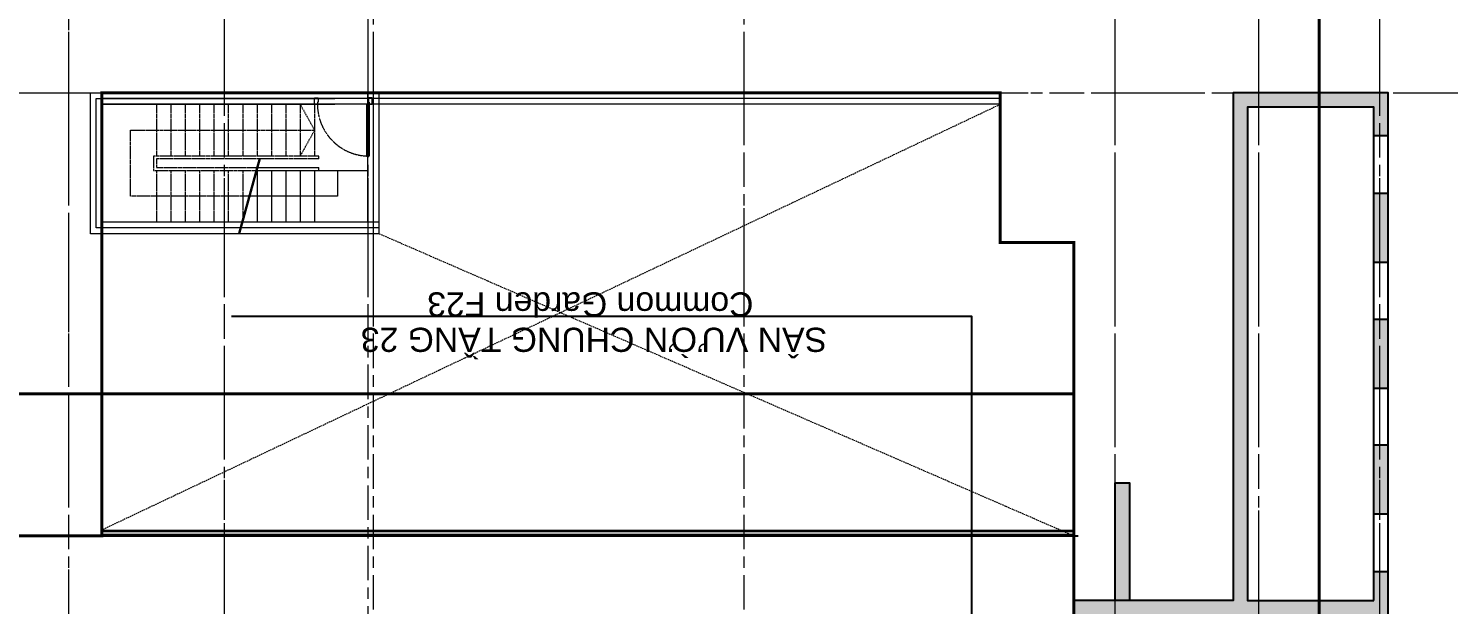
# Model space of a CAD drawing. Header units: millimetres. Extents: x -100356 to 314685, y 446 to 1273965.
# Drawn here: x 45288 to 69991, y 1116914 to 1126934 of the extents above; entities that cross this region are included whole.
import ezdxf
from ezdxf.xclip import XClip

# ---------------------------------------------------------------- set-up
doc = ezdxf.new("R2010")
doc.units = ezdxf.units.MM
doc.header["$XCLIPFRAME"] = 2
for name, pattern in [('20180221 BF$0$Core - tb$0$HIDDEN', [0.375, 0.25, -0.125]), ('A1 - dp$0$HIDDEN', [0.375, 0.25, -0.125]), ('CENTER', [2, 1.25, -0.25, 0.25, -0.25]), ('CENTER2', [28.575, 19.05, -3.175, 3.175, -3.175]), ('Core - tb$0$HIDDEN', [0.375, 0.25, -0.125]), ('Dash', [6, 3, -3]), ('HIDDEN', [0.375, 0.25, -0.125]), ('Kume - Grid Line', [10.5, 6, -1.25, 2, -1.25])]:
    doc.linetypes.add(name, pattern=pattern)
for name, color, linetype, lineweight in [('$0$FURNITURE', 8, 'Continuous', 5), ('$0$TUONG 2', 2, 'Continuous', 35), ('20180221 BF$0$TUONG 2', 2, 'Continuous', 25), ('A-_ANOT----_D', 7, 'Continuous', 5), ('A.Axis', 251, 'CENTER2', 13), ('A1 - dp$0$A.Thin', 8, 'Continuous', 13), ('Core - tb$0$CUA', 5, 'Continuous', 9), ('KÍNH', 150, 'Continuous', 9), ('LC.HA', 250, 'Continuous', 9), ('LGI', 250, 'CENTER', 9), ('TEXT', 6, 'Continuous', 20), ('TXT', 1, 'Continuous', 25)]:
    doc.layers.add(name, color=color, linetype=linetype, lineweight=lineweight)
doc.layers.add('STR', color=7, linetype='Continuous')
doc.styles.add('VnArial', font='Font - TrueType - Arial.ttf')

# ---------------------------------------------------------------- blocks, each defined once
blk = doc.blocks.new('*U546')
at = {"layer": '$0$FURNITURE'}
for p, q in [((0, 100), (16905, 100)), ((0, 75), (16905, 75)), ((0, 25), (16905, 25)), ((0, 0), (16905, 0))]:
    blk.add_line(p, q, dxfattribs=at)
blk = doc.blocks.new('grid tower')
at = {"layer": 'A.Axis', "linetype": 'Kume - Grid Line', "lineweight": 9, "ltscale": 100}
for p, q in [((5849.8, -18372.7), (5849.8, 38890.6)), ((7949.8, 38386.8), (7949.8, -18372.7)), ((10449.8, 38386.8), (10449.8, -18372.7)), ((16899.8, 38386.8), (16899.8, -18372.7)), ((23349.8, 38386.8), (23349.8, -18372.7)), ((28649.8, 38386.8), (28649.8, -18372.7)), ((23449.8, -18372.7), (23449.8, 9799.9)), ((25949.8, -18372.7), (25949.8, 9799.9)), ((48341.2, -0.1), (-14918.8, -0.1))]:
    blk.add_line(p, q, dxfattribs=at)
blk = doc.blocks.new('SECTION SYMBOL')
at = {"layer": 'TXT', "linetype": '20180221 BF$0$Core - tb$0$HIDDEN', "ltscale": 300, "const_width": 50, "elevation": 0}
for points in [[(-1200, -31835), (-1200, 11795)], [(19511, -10462), (-5470, -10462), (-5470, -5231), (-37733, -5231)]]:
    blk.add_lwpolyline(points, dxfattribs=at)
blk = doc.blocks.new('X-GRID')
at = {"layer": 'LGI', "ltscale": 1500}
for p, q in [((-36550, -7272.6), (-36550, 49990.7)), ((-34450, 49486.8), (-34450, -7272.6)), ((-31950, 49486.8), (-31950, -7272.6)), ((-25500, 49486.8), (-25500, -7272.6)), ((-19050, 49486.8), (-19050, -7272.6)), ((-13750, 49486.8), (-13750, -7272.6)), ((-18950, -7272.6), (-18950, 20900)), ((-16450, -7272.6), (-16450, 20900)), ((5008.8, 11100), (-57318.6, 11100))]:
    blk.add_line(p, q, dxfattribs=at)
blk = doc.blocks.new('f23 grid column')
at = {"layer": 'LC.HA'}
h = blk.add_hatch(color=256, dxfattribs=at)
h.dxf.hatch_style = 1
h.paths.add_polyline_path([(-5, -8892), (-5, -8392), (-255, -8392), (-255, -8892), (-2455, -8892), (-2455, -312), (-255, -312), (-255, -812), (-5, -812), (-5, -62), (-2705, -62), (-2705, -8892), (-5475, -8892), (-5475, -14783), (-5, -14783), (-5, -14533), (-5225, -14533), (-5225, -12033), (-5, -12033), (-5, -11783), (-5225, -11783), (-5225, -9142), (-5, -9142)])
h.paths.add_polyline_path([(-5, -1812), (-255, -1812), (-255, -3012), (-5, -3012)], flags=17)
h.paths.add_polyline_path([(-5, -4002), (-255, -4002), (-255, -5202), (-5, -5202)], flags=17)
h.paths.add_polyline_path([(-5, -6192), (-255, -6192), (-255, -7392), (-5, -7392)], flags=17)
h.paths.add_polyline_path([(-4505, -6842), (-4755, -6842), (-4755, -8892), (-4505, -8892)], flags=17)
at = {"layer": 'STR', "ltscale": 1000, "elevation": 0}
for points in [[(-5, -14783), (-5, -8892), (-5, -62), (-2705, -62), (-2705, -8892), (-5475, -8892), (-5475, -14783)], [(-255, -8892), (-255, -312), (-2455, -312), (-2455, -8892)]]:
    blk.add_lwpolyline(points, close=True, dxfattribs=at)
for points in [[(-5, -812), (-255, -812)], [(-5, -1812), (-255, -1812)], [(-5, -3012), (-255, -3012)], [(-5, -4002), (-255, -4002)], [(-5, -5202), (-255, -5202)], [(-5, -6192), (-255, -6192)], [(-4755, -8892), (-4755, -6842), (-4505, -6842), (-4505, -8892)], [(-5, -7392), (-255, -7392)], [(-5, -8392), (-255, -8392)]]:
    blk.add_lwpolyline(points, dxfattribs=at)
at = {"rotation": 180}
blk.add_blockref('X-GRID', (-36705, 11038, 0), dxfattribs=at)
blk = doc.blocks.new('*U548')
blk.add_line((-70, -100), (-70, -800))
for points in [[(-1000, 110), (-940, 110), (-940, 40), (-950, 40), (-950, 0), (-1000, 0)], [(-50, 0), (-50, -900), (-90, -900), (-90, 0)], [(0, 110), (-60, 110), (-60, 40), (-50, 40), (-50, 0), (0, 0)], [(-50, -100), (-90, -100), (-90, -800), (-50, -800)]]:
    blk.add_lwpolyline(points, close=True)
at = {"linetype": 'Core - tb$0$HIDDEN'}
blk.add_arc((-50, 0), 900, 180, 270, dxfattribs=at)

msp = doc.modelspace()

# ---------------------------------------------------------------- linework, layer by layer
at = {"color": 3, "linetype": 'Dash', "ltscale": 30, "const_width": 50, "elevation": 0}
msp.add_lwpolyline([(63470.9, 1111092.4), (63470.9, 1123210.4), (62190.9, 1123210.4), (62190.7, 1125813.5), (46565.7, 1125813.5), (46565.9, 1118110.6), (43615.9, 1118110.6)], dxfattribs=at)
at = {"layer": '20180221 BF$0$TUONG 2', "ltscale": 0.5, "elevation": 0}
msp.add_lwpolyline([(46565.9, 1118110.6), (63545.4, 1118110.6)], dxfattribs=at)
at = {"layer": 'A1 - dp$0$A.Thin', "linetype": 'A1 - dp$0$HIDDEN', "ltscale": 100, "elevation": 0}
for points in [[(62190.9, 1125610.4), (46565.9, 1118210.6)], [(51390.9, 1123363.5), (63470.9, 1118110.6)]]:
    msp.add_lwpolyline(points, dxfattribs=at)
at = {"layer": 'KÍNH', "ltscale": 0.5, "elevation": 0}
for points in [[(51390.9, 1123363.5), (46365.7, 1123363.5), (46365.7, 1125813.5), (50615.7, 1125813.5)], [(48967, 1123463.5), (46465.7, 1123463.5), (46465.7, 1125713.5), (50615.7, 1125713.5)], [(51190.9, 1123563.5), (51190.9, 1125813.6)], [(51290.9, 1123363.5), (51290.9, 1125813.6)], [(51390.9, 1123363.5), (51390.9, 1125813.6)], [(48994.8, 1123563.5), (46565.7, 1123563.5), (46565.7, 1125613.5), (50615.7, 1125613.5)], [(49301.9, 1124668.9), (48940.7, 1123368.9)], [(49321.2, 1124663.5), (48960, 1123363.5)], [(50665.7, 1124463.5), (50665.7, 1124013.6), (49093.6, 1124013.6)], [(49265.6, 1124463.5), (50340.2, 1124463.6), (50340.2, 1124513.6)], [(49265.6, 1124463.5), (49265.6, 1123563.6)], [(49279.5, 1124513.5), (50340.2, 1124513.6)], [(49515.6, 1124463.6), (49515.6, 1123563.7)], [(49765.6, 1124463.5), (49765.6, 1123563.6)], [(50015.6, 1124463.5), (50015.6, 1123563.6)], [(50265.6, 1124463.5), (50265.5, 1123563.6)], [(50340.2, 1124463.6), (51190.9, 1124463.6)], [(51390.9, 1123563.5), (48968.6, 1123563.5)], [(51390.9, 1123463.5), (48940.8, 1123463.5)]]:
    msp.add_lwpolyline(points, dxfattribs=at)
at = {"layer": 'KÍNH', "elevation": 0}
for points in [[(62190.7, 1125813.5), (46565.7, 1125813.5)], [(62190.7, 1125713.5), (46565.7, 1125713.5)], [(62190.7, 1125613.5), (46565.7, 1125613.5)]]:
    msp.add_lwpolyline(points, dxfattribs=at)
at = {"layer": 'KÍNH', "linetype": 'HIDDEN', "ltscale": 50, "elevation": 0}
for points in [[(47515.8, 1125613.5), (47515.7, 1124713.5)], [(47765.8, 1125613.5), (47765.7, 1124713.5)], [(48015.8, 1125613.5), (48015.7, 1124713.5)], [(48265.8, 1125613.5), (48265.7, 1124713.5)], [(48515.8, 1125613.5), (48515.7, 1124713.5)], [(48765.7, 1125613.5), (48765.7, 1124713.5)], [(49015.7, 1125613.5), (49015.7, 1124713.5)], [(49265.7, 1125613.5), (49265.7, 1124713.5)], [(49515.7, 1125613.6), (49515.7, 1124713.6)], [(49765.7, 1125613.5), (49765.7, 1124713.5)], [(50015.7, 1125613.5), (50015.7, 1124713.5)], [(50015.7, 1125613.5), (50265.7, 1125163.5), (50015.7, 1124713.5)], [(50265.7, 1125613.5), (50265.7, 1124713.5)], [(49119.8, 1124013.6), (47515.6, 1124013.6), (47065.6, 1124013.6), (47065.6, 1125163.5), (50265.7, 1125163.3)], [(50340.2, 1124663.6), (50340.2, 1124713.6), (47465.7, 1124713.5), (47465.7, 1124463.5), (49244.8, 1124463.5)], [(47515.7, 1124463.5), (47515.6, 1123563.6)], [(50340.2, 1124663.5), (47515.7, 1124663.5), (47515.7, 1124513.5), (49258.7, 1124513.5)], [(47765.7, 1124463.5), (47765.6, 1123563.6)], [(48015.7, 1124463.5), (48015.6, 1123563.6)], [(48265.7, 1124463.5), (48265.6, 1123563.6)], [(48515.6, 1124463.5), (48515.6, 1123563.6)], [(48765.6, 1124463.5), (48765.6, 1123563.6)], [(49015.6, 1124463.5), (49015.6, 1123638.4)]]:
    msp.add_lwpolyline(points, dxfattribs=at)

# ---------------------------------------------------------------- block references
at = {"layer": '$0$TUONG 2'}
msp.add_blockref('*U546', (46565.9, 1118110.6, 0), dxfattribs=at)
ref = msp.add_blockref('f23 grid column', (68945.9, 1125875.2, 0))
XClip(ref).set_block_clipping_path([(-38143.7990276038, 12874.2728585252), (-38143.7990276038, -960.9112009969), (-27130.5599544233, -960.9112009969), (-27130.5599544233, -10223.7739877296), (-20127.121006076, -10223.7739877296), (-20127.121006076, -3944.1828265036), (-7256.2687176054, -3944.1828265036), (-7256.2687176054, -19155.9551603594), (-20848.1462950006, -19155.9551603594), (-20848.1462950006, -33200.2410861016), (15642.2695581813, -33200.2410861016), (15642.2695581813, 13456.019038944), (-37345.1452426936, 13456.0190389439)])
at = {"layer": 'A-_ANOT----_D', "rotation": 180}
msp.add_blockref('grid tower', (74640.7, 1125813.5, 0), dxfattribs=at)
at = {"layer": 'Core - tb$0$CUA'}
msp.add_blockref('*U548', (51265.7, 1125613.5, 0), dxfattribs=at)
at = {"layer": 'TEXT'}
msp.add_blockref('SECTION SYMBOL', (68940.9, 1125810.5, 0), dxfattribs=at)

# ---------------------------------------------------------------- texts
at = {"layer": 'TEXT', "style": 'VnArial'}
for s, p in [('Common Garden F23', (57899.7, 1122344.1, 0)), ('SÂN VƯỜN CHUNG TẦNG 23', (59180, 1121728.4, 0))]:
    msp.add_text(s, height=420, rotation=180, dxfattribs=at).set_placement(p)

doc.saveas('drawing.dxf')
